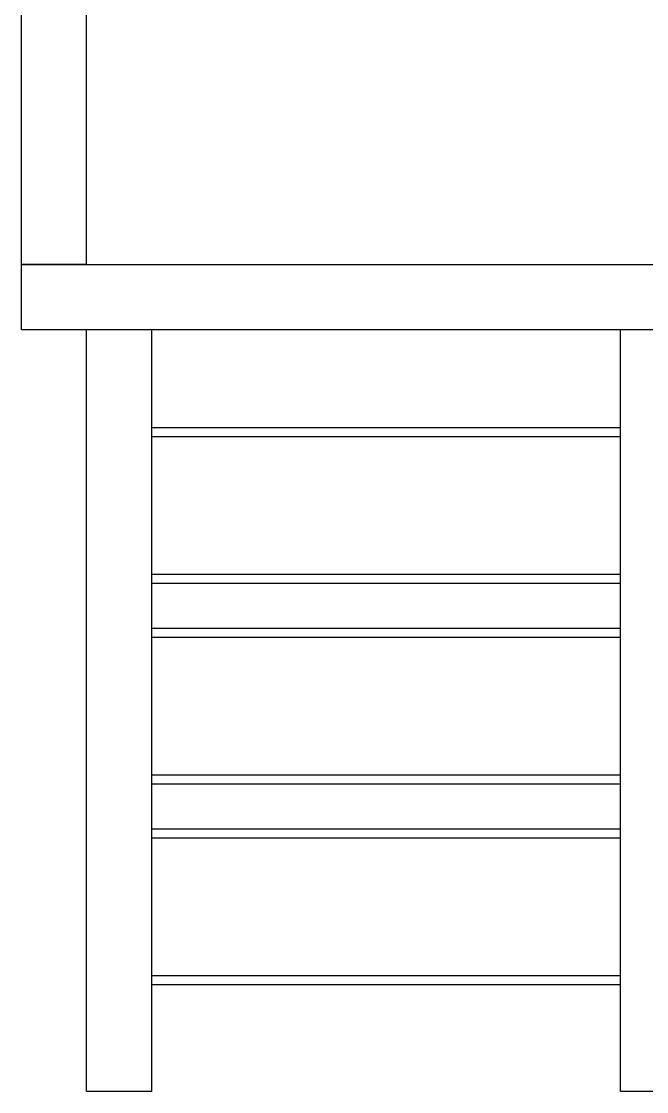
# Model space of a CAD drawing. Extents: x -3873 to 164127, y 7129 to 96529.
# Drawn here: x 63535 to 64015, y 66886 to 67708 of the extents above; entities that cross this region are included whole.
import ezdxf

# ---------------------------------------------------------------- set-up
doc = ezdxf.new("R2010")
doc.units = 0
doc.layers.add('LAYOUT', color=90, linetype='CONTINUOUS')
doc.layers.add('LAYOUT Kromeka', color=1, linetype='CONTINUOUS', lineweight=5)

# ---------------------------------------------------------------- blocks, each defined once
blk = doc.blocks.new('chilling_Gibletchiller_platform_short')
at = {"layer": 'LAYOUT', "color": 0, "linetype": 'Continuous', "ltscale": 50}
for p, q in [((-1255, 0), (-1255, 560)), ((-1255, 560), (-1205, 560)), ((-1205, 560), (-1205, 0)), ((-1205, 510), (-1205, 560)), ((-1205, 560), (1205, 560)), ((-1840.12, 460), (-1840.12, 510)), ((-1840.12, 510), (-1255, 510)), ((-1205, 510), (1205, 510)), ((-1255, 460), (-1840.12, 460)), ((-1758.09, 100), (-1758.09, 460)), ((-1751.09, 100), (-1751.09, 460)), ((-1645.45, 100), (-1645.45, 460)), ((-1638.45, 100), (-1638.45, 460)), ((-1604.05, 100), (-1604.05, 460)), ((-1597.05, 100), (-1597.05, 460)), ((-1491.41, 100), (-1491.41, 460)), ((-1484.41, 100), (-1484.41, 460)), ((-1450, 100), (-1450, 460)), ((-1443, 100), (-1443, 460)), ((-1337.36, 100), (-1337.36, 460)), ((-1330.36, 100), (-1330.36, 460)), ((-1840.12, 50), (-1840.12, 100)), ((-1840.12, 100), (-1255, 100))]:
    blk.add_line(p, q, dxfattribs=at)

msp = doc.modelspace()

# ---------------------------------------------------------------- block references
at = {"layer": 'LAYOUT Kromeka', "ltscale": 20, "rotation": 90}
msp.add_blockref('chilling_Gibletchiller_platform_short', (64094.81, 68726.5), dxfattribs=at)

doc.saveas('drawing.dxf')
